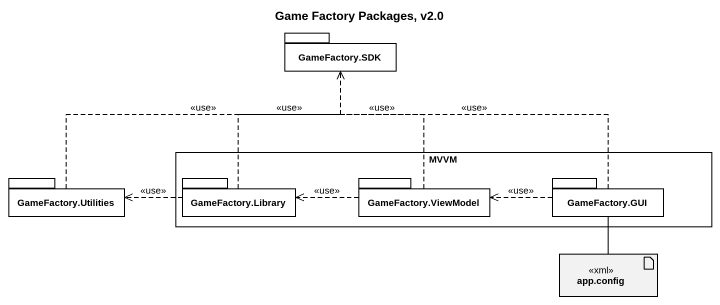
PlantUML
@startuml
title Game Factory Packages, v2.0
package "GameFactory.SDK" as GameFactory_SDK {
}
package "GameFactory.Utilities" as GameFactory_Utilities {
}
rectangle MVVM {
  package "GameFactory.Library" as GameFactory_Library {
  }
  package "GameFactory.ViewModel" as GameFactory_ViewModel {
  }
  package "GameFactory.GUI" as GameFactory_GUI {
  }
}
artifact "app.config" as app_config <<xml>>
GameFactory_Utilities .right.> GameFactory_SDK : <<use>>
GameFactory_Library .up.> GameFactory_SDK : <<use>>
GameFactory_Library .left.> GameFactory_Utilities : <<use>>
GameFactory_ViewModel .up.> GameFactory_SDK : <<use>>
GameFactory_ViewModel .left.> GameFactory_Library : <<use>>
GameFactory_GUI .left.> GameFactory_SDK : <<use>>
GameFactory_GUI .left.> GameFactory_ViewModel : <<use>>
app_config -up- GameFactory_GUI
@enduml
